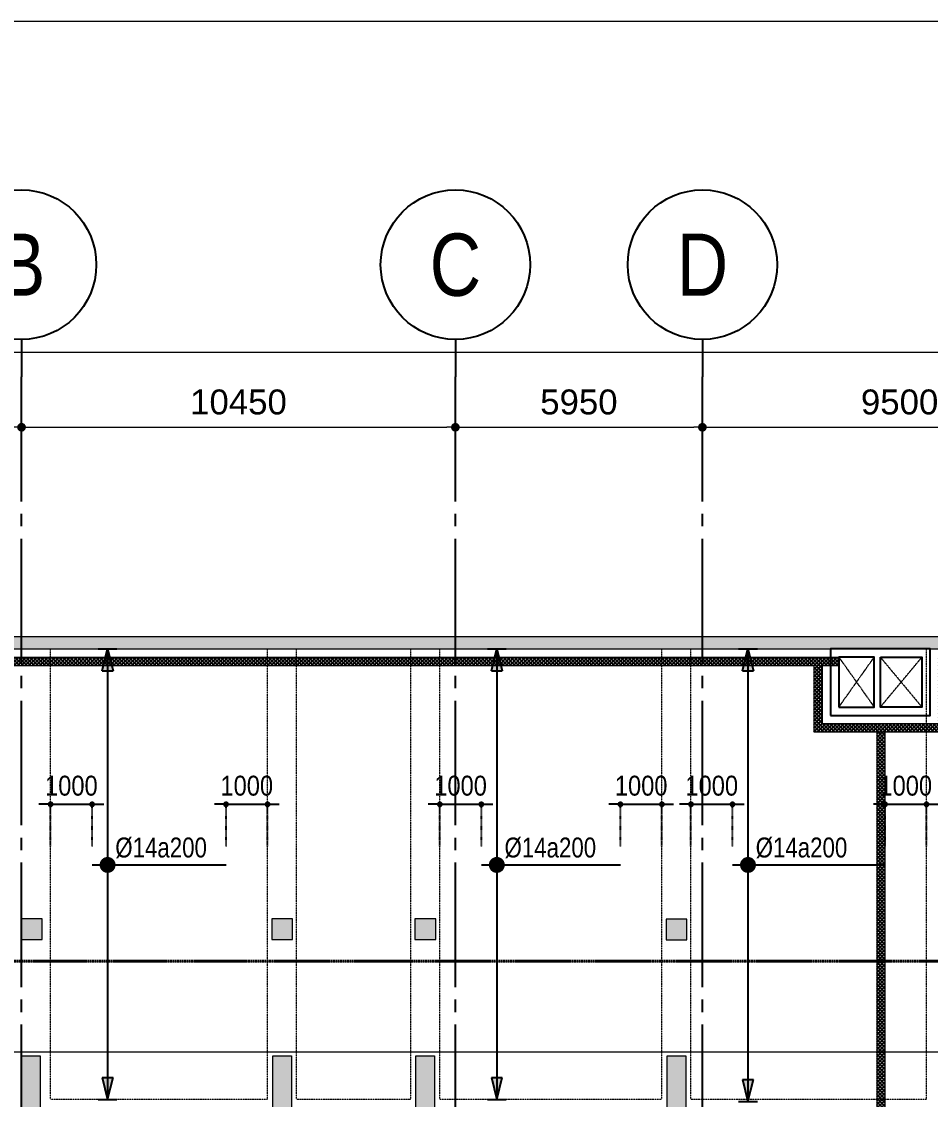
# Model space of a CAD drawing. Header units: millimetres. Extents: x -3819597 to -2591384, y 582389 to 820195.
# Drawn here: x -3077006 to -3055113, y 762231 to 788189 of the extents above; entities that cross this region are included whole.
import ezdxf
from ezdxf.enums import TextEntityAlignment as Align

# ---------------------------------------------------------------- set-up
doc = ezdxf.new("R2010")
doc.units = ezdxf.units.MM
doc.header["$MEASUREMENT"] = 0
for name, pattern in [('CENTER', [2, 1.25, -0.25, 0.25, -0.25]), ('CHG_XX_Cot_Ham 2$0$MB_Luoi truc$0$HTT Hidden 21', [3, 2, -1]), ('CHG_XX_Damsan_Ham 2$0$CHG_XX_Damsan_Ham 2$0$HIDDEN', [0.375, 0.25, -0.125]), ('CHG_XX_Luoi truc$0$MB_Luoi truc$0$Center101', [13, 10, -1, 1, -1]), ('DOT2', [0.125, 0, -0.125]), ('HIDDEN', [0.375, 0.25, -0.125])]:
    doc.linetypes.add(name, pattern=pattern)
doc.layers.get('0').update_dxf_attribs({"lineweight": 9})
doc.layers.get('Defpoints').update_dxf_attribs({"color": 10, "lineweight": 0})
for name, color, linetype in [('02HN. TEXT B', 1, 'Continuous'), ('08HN. SSS X', 6, 'Continuous'), ('12HN. GRID', 1, 'CENTER'), ('CHG_XX_Damsan_Ham 2$0$CHG_XX_Damsan_Ham 2$0$MEP-00-GENERAL-35', 2, 'Continuous'), ('CHG_XX_Luoi truc$0$Grid', 34, 'Continuous'), ('CHG_XX_Luoi truc$0$Grid Line', 8, 'CHG_XX_Luoi truc$0$MB_Luoi truc$0$Center101'), ('dim', 51, 'Continuous')]:
    doc.layers.add(name, color=color, linetype=linetype)
for name, color, linetype, lineweight in [('CHG_XX_Cot_Ham 2$0$MB_Luoi truc$0$Dim 300', 1, 'Continuous', 5), ('CHG_XX_Cot_Ham 2$0$NS-Pier-H2', 150, 'Continuous', 13), ('CHG_XX_Cot_Ham 2$0$NS-Pier-H2 @ 1', 150, 'Continuous', 13), ('CHG_XX_Cot_Ham 2$0$NS-Pier-H2 @ 150', 150, 'Continuous', 13), ("CHG_XX_Damsan_Ham 2$0$CHG_XX_Damsan_Ham 2$0$'S_General_Hidden_1 Thin", 1, 'CHG_XX_Damsan_Ham 2$0$CHG_XX_Damsan_Ham 2$0$HIDDEN', 18), ('CHG_XX_Damsan_Ham 2$0$CHG_XX_Damsan_Ham 2$0$CHG_XX_Damsan_Ham 2$0$Start net bao', 3, 'Continuous', 18), ('CHG_XX_Damsan_Ham 2$0$CHG_XX_Damsan_Ham 2$0$DBAO', 3, 'Continuous', 13), ('CHG_XX_Damsan_Ham 2$0$CHG_XX_Damsan_Ham 2$0$DMo', 9, 'CHG_XX_Damsan_Ham 2$0$CHG_XX_Damsan_Ham 2$0$HIDDEN', 9), ('CHG_XX_Damsan_Ham 2$0$CHG_XX_Damsan_Ham 2$0$DTE-MEP-H-SLAB TEXT', 3, 'Continuous', 0), ('CHG_XX_Damsan_Ham 2$0$CHG_XX_Damsan_Ham 2$0$mach ngung thi cong', 6, 'Continuous', 13), ('CHG_XX_Damsan_Ham 2$0$CHG_XX_Damsan_Ham 2$0$Start hatch', 8, 'Continuous', 25), ('CHG_XX_Damsan_Ham 2$0$CHG_XX_Damsan_Ham 2$0$Start net bao', 3, 'Continuous', 18), ('CHG_XX_Damsan_Ham 2$0$HATCH', 57, 'Continuous', 9), ('CHG_XX_Damsan_Ham 2$0$mach ngung thi cong', 6, 'Continuous', 13), ('thep chay suot', 5, 'HIDDEN', 40)]:
    doc.layers.add(name, color=color, linetype=linetype, lineweight=lineweight)
for name, color, linetype, lineweight, plot in [('CHG_XX_Cot_Ham 2$0$NS-Column-H2', 90, 'Continuous', 13, False), ('CHG_XX_Cot_Ham 2$0$NS-Column-H2 @ 1', 90, 'Continuous', 13, False), ('CHG_XX_Cot_Ham 2$0$NS-Column-H2 @ 150', 90, 'Continuous', 13, False)]:
    doc.layers.add(name, color=color, linetype=linetype, lineweight=lineweight, plot=plot)
doc.styles.add('[HN042014]STYLE', font='arial.ttf', dxfattribs={"width": 0.8})
doc.styles.add('CHG_XX_Cot_Ham 2$0$MB_Luoi truc$0$Arial_C', font='arial.ttf')
doc.styles.add('CHG_XX_Luoi truc$0$MB_Luoi truc$0$Grid A-F$0$VNI-HelveCB', font='VHELVCB_0.TTF')
doc.styles.add('MB_Luoi truc$0$Arial_C', font='arial.ttf', dxfattribs={"width": 0.85})
doc.dimstyles.new('200', dxfattribs={"dimscale": 200, "dimtxt": 2.4, "dimasz": 0.7, "dimexe": 0.0003, "dimexo": 0, "dimgap": 1, "dimtad": 1, "dimdec": 0, "dimzin": 12, "dimdsep": 46, "dimtxsty": 'MB_Luoi truc$0$Arial_C', "dimblk": 'MB_Luoi truc$0$_Dot', "dimcen": 0.5, "dimclrd": 256, "dimclre": 8, "dimclrt": 1, "dimadec": 0, "dimazin": 0, "dimtfac": 1, "dimtdec": 0, "dimtix": 1, "dimtmove": 2, "dimatfit": 3, "dimldrblk": 'MB_Luoi truc$0$HTT Arrow 30', "dimfxl": 1, "dimtolj": 1, "dimtzin": 0, "dimlwe": -1, "dimarcsym": 0})
doc.dimstyles.new('CHG_XX_Cot_Ham 2$0$MB_Luoi truc$0$Dim 300 (A1-A2)', dxfattribs={"dimscale": 300, "dimtxt": 2, "dimasz": 0.7, "dimexe": 0, "dimexo": 1, "dimgap": 1, "dimtad": 1, "dimdec": 0, "dimzin": 12, "dimdsep": 46, "dimtxsty": 'CHG_XX_Cot_Ham 2$0$MB_Luoi truc$0$Arial_C', "dimblk": 'CHG_XX_Cot_Ham 2$0$MB_Luoi truc$0$_Dot', "dimcen": 1, "dimclrd": 256, "dimclre": 256, "dimclrt": 3, "dimadec": 0, "dimazin": 0, "dimtfac": 1, "dimtdec": 0, "dimtix": 1, "dimtmove": 2, "dimatfit": 3, "dimldrblk": 'CHG_XX_Cot_Ham 2$0$MB_Luoi truc$0$HTT Arrow 30', "dimfxl": 1, "dimtolj": 1, "dimtzin": 0, "dimarcsym": 0})
pattern_1 = [(45, (273994.73, -7150), (-44.194174, 44.194174), []), (135, (273994.73, -7150), (-44.194174, -44.194174), [])]

# ---------------------------------------------------------------- blocks, each defined once
blk = doc.blocks.new('*U24')
at = {"layer": '12HN. GRID', "linetype": 'Continuous'}
h = blk.add_hatch(color=256, dxfattribs=at)
h.dxf.hatch_style = 1
h.paths.add_polyline_path([(-44, 1558.3), (44, 1558.3), (0, 1734.3)])
h = blk.add_hatch(color=256, dxfattribs=at)
h.dxf.hatch_style = 1
h.paths.add_polyline_path([(0, -1882.4), (44, -1706.4), (-44, -1706.4)])
at = {"layer": '08HN. SSS X', "linetype": 'ByBlock', "ltscale": 10}
for p, q in [((-124.3, 0), (950.8, 0)), ((-124.3, 0), (-124.3, 0)), ((950.8, 0), (950.8, 0))]:
    blk.add_line(p, q, dxfattribs=at)
at = {"layer": '12HN. GRID', "linetype": 'Continuous'}
for p, q in [((-75, 1734.3), (75, 1734.3)), ((-44, 1558.3), (0, 1734.3)), ((0, 1734.3), (0, -1882.4)), ((0, 1734.3), (44, 1558.3)), ((-44, 1558.3), (44, 1558.3)), ((-44, -1706.4), (44, -1706.4)), ((-44, -1706.4), (0, -1882.4)), ((0, -1882.4), (44, -1706.4)), ((-75, -1882.4), (75, -1882.4))]:
    blk.add_line(p, q, dxfattribs=at)
at = {"layer": '12HN. GRID', "linetype": 'Continuous', "const_width": 64, "flags": 128}
blk.add_lwpolyline([(-32, 0, 1), (32, 0, 1)], format="xyb", close=True, dxfattribs=at)
at = {"layer": '02HN. TEXT B', "linetype": 'ByBlock', "style": '[HN042014]STYLE', "width": 0.8, "flags": 8}
blk.add_attdef('1', text='', height=160, dxfattribs=at).set_placement((61.7, 140), align=Align.MIDDLE_LEFT)
blk.add_attdef('0', text='', height=160, dxfattribs=at).set_placement((1102.5, 160), align=Align.MIDDLE_CENTER)
at = {"layer": 'Defpoints', "color": 9, "linetype": 'ByBlock', "style": '[HN042014]STYLE', "width": 0.8, "flags": 9}
for tag, p in [('2', (1608.1, 1039.5)), ('3', (1608.1, 634.7)), ('4', (1608.1, 229.9)), ('5', (1608.1, -160.5))]:
    blk.add_attdef(tag, text='', height=250, dxfattribs=at).set_placement(p, align=Align.MIDDLE_CENTER)
blk = doc.blocks.new('*U25')
at = {"layer": '12HN. GRID', "linetype": 'Continuous'}
h = blk.add_hatch(color=256, dxfattribs=at)
h.dxf.hatch_style = 1
h.paths.add_polyline_path([(-44, 1558.3), (44, 1558.3), (0, 1734.3)])
h = blk.add_hatch(color=256, dxfattribs=at)
h.dxf.hatch_style = 1
h.paths.add_polyline_path([(0, -1882.4), (44, -1706.4), (-44, -1706.4)])
at = {"layer": '08HN. SSS X', "linetype": 'ByBlock', "ltscale": 10}
for p, q in [((-124.3, 0), (992.5, 0)), ((-124.3, 0), (-124.3, 0)), ((992.5, 0), (992.5, 0))]:
    blk.add_line(p, q, dxfattribs=at)
at = {"layer": '12HN. GRID', "linetype": 'Continuous'}
for p, q in [((-75, 1734.3), (75, 1734.3)), ((-44, 1558.3), (0, 1734.3)), ((0, 1734.3), (0, -1882.4)), ((0, 1734.3), (44, 1558.3)), ((-44, 1558.3), (44, 1558.3)), ((-44, -1706.4), (44, -1706.4)), ((-44, -1706.4), (0, -1882.4)), ((0, -1882.4), (44, -1706.4)), ((-75, -1882.4), (75, -1882.4))]:
    blk.add_line(p, q, dxfattribs=at)
at = {"layer": '12HN. GRID', "linetype": 'Continuous', "const_width": 64, "flags": 128}
blk.add_lwpolyline([(-32, 0, 1), (32, 0, 1)], format="xyb", close=True, dxfattribs=at)
at = {"layer": '02HN. TEXT B', "linetype": 'ByBlock', "style": '[HN042014]STYLE', "width": 0.8, "flags": 8}
blk.add_attdef('1', text='', height=160, dxfattribs=at).set_placement((61.7, 140), align=Align.MIDDLE_LEFT)
blk.add_attdef('0', text='', height=160, dxfattribs=at).set_placement((1102.5, 160), align=Align.MIDDLE_CENTER)
at = {"layer": 'Defpoints', "color": 9, "linetype": 'ByBlock', "style": '[HN042014]STYLE', "width": 0.8, "flags": 9}
for tag, p in [('2', (1608.1, 1039.5)), ('3', (1608.1, 634.7)), ('4', (1608.1, 229.9)), ('5', (1608.1, -160.5))]:
    blk.add_attdef(tag, text='', height=250, dxfattribs=at).set_placement(p, align=Align.MIDDLE_CENTER)
blk = doc.blocks.new('*U26')
at = {"layer": '12HN. GRID', "linetype": 'Continuous'}
h = blk.add_hatch(color=256, dxfattribs=at)
h.dxf.hatch_style = 1
h.paths.add_polyline_path([(-44, 1558.3), (44, 1558.3), (0, 1734.3)])
h = blk.add_hatch(color=256, dxfattribs=at)
h.dxf.hatch_style = 1
h.paths.add_polyline_path([(0, -1899.1), (44, -1723.1), (-44, -1723.1)])
at = {"layer": '08HN. SSS X', "linetype": 'ByBlock', "ltscale": 10}
for p, q in [((-124.3, 0), (1100.2, 0)), ((-124.3, 0), (-124.3, 0)), ((1100.2, 0), (1100.2, 0))]:
    blk.add_line(p, q, dxfattribs=at)
at = {"layer": '12HN. GRID', "linetype": 'Continuous'}
for p, q in [((-75, 1734.3), (75, 1734.3)), ((-44, 1558.3), (0, 1734.3)), ((0, 1734.3), (0, -1899.1)), ((0, 1734.3), (44, 1558.3)), ((-44, 1558.3), (44, 1558.3)), ((-44, -1723.1), (44, -1723.1)), ((-44, -1723.1), (0, -1899.1)), ((0, -1899.1), (44, -1723.1)), ((-75, -1899.1), (75, -1899.1))]:
    blk.add_line(p, q, dxfattribs=at)
at = {"layer": '12HN. GRID', "linetype": 'Continuous', "const_width": 64, "flags": 128}
blk.add_lwpolyline([(-32, 0, 1), (32, 0, 1)], format="xyb", close=True, dxfattribs=at)
at = {"layer": '02HN. TEXT B', "linetype": 'ByBlock', "style": '[HN042014]STYLE', "width": 0.8, "flags": 8}
blk.add_attdef('1', text='', height=160, dxfattribs=at).set_placement((61.7, 140), align=Align.MIDDLE_LEFT)
blk.add_attdef('0', text='', height=160, dxfattribs=at).set_placement((1102.5, 160), align=Align.MIDDLE_CENTER)
at = {"layer": 'Defpoints', "color": 9, "linetype": 'ByBlock', "style": '[HN042014]STYLE', "width": 0.8, "flags": 9}
for tag, p in [('2', (1608.1, 1039.5)), ('3', (1608.1, 634.7)), ('4', (1608.1, 229.9)), ('5', (1608.1, -160.5))]:
    blk.add_attdef(tag, text='', height=250, dxfattribs=at).set_placement(p, align=Align.MIDDLE_CENTER)
blk = doc.blocks.new('MB_Luoi truc$0$_Dot')
at = {"color": 0, "linetype": 'ByBlock', "lineweight": -2}
blk.add_line((-0.5, 0), (-1, 0), dxfattribs=at)
at = {"color": 0, "linetype": 'ByBlock', "const_width": 0.5}
blk.add_lwpolyline([(-0.25, 0, 1), (0.25, 0, 1)], format="xyb", close=True, dxfattribs=at)
blk = doc.blocks.new('*D31')
at = {"layer": 'Defpoints', "color": 0, "transparency": 16777216}
for p in [(-3075306, 769339), (-3076306, 768311), (-3075306, 768311)]:
    blk.add_point(p, dxfattribs=at)
at = {"layer": 'dim', "lineweight": -2, "transparency": 16777216}
for p, q in [((-3076446, 769339), (-3076586, 769339)), ((-3076306, 769339), (-3075306, 769339)), ((-3075166, 769339), (-3075026, 769339))]:
    blk.add_line(p, q, dxfattribs=at)
at = {"layer": 'dim', "color": 8, "linetype": 'DOT2', "transparency": 16777216}
for p, q in [((-3076306, 768311), (-3076306, 769339)), ((-3075306, 768311), (-3075306, 769339))]:
    blk.add_line(p, q, dxfattribs=at)
at = {"layer": 'dim', "lineweight": -2, "transparency": 16777216, "xscale": 140, "yscale": 140, "zscale": 140}
blk.add_blockref('MB_Luoi truc$0$_Dot', (-3076306, 769339), dxfattribs=at)
at = {"layer": 'dim', "lineweight": -2, "transparency": 16777216, "xscale": 140, "yscale": 140, "zscale": 140, "rotation": 180}
blk.add_blockref('MB_Luoi truc$0$_Dot', (-3075306, 769339), dxfattribs=at)
at = {"layer": 'dim', "color": 1, "transparency": 16777216, "insert": (-3075806, 769784), "char_height": 480, "attachment_point": 5, "style": 'MB_Luoi truc$0$Arial_C'}
blk.add_mtext('\\A1;1000', dxfattribs=at)
blk = doc.blocks.new('MB_Luoi truc$0$HTT Arrow 30')
blk.add_hatch(color=256).paths.add_polyline_path([(-2.5, 0.375), (-2.5, -0.375), (0, 0)])
at = {"color": 0, "linetype": 'ByBlock', "lineweight": -2}
for p, q in [((0, 0), (-2.5, 0.375)), ((-2.5, -0.375), (-2.5, 0.375)), ((0, 0), (-2.5, -0.375))]:
    blk.add_line(p, q, dxfattribs=at)
blk = doc.blocks.new('*D32')
at = {"layer": 'Defpoints', "color": 0, "transparency": 16777216}
for p in [(-3071081, 769339), (-3072081, 768311), (-3071081, 768311)]:
    blk.add_point(p, dxfattribs=at)
at = {"layer": 'dim', "lineweight": -2, "transparency": 16777216}
for p, q in [((-3072221, 769339), (-3072361, 769339)), ((-3072081, 769339), (-3071081, 769339)), ((-3070941, 769339), (-3070801, 769339))]:
    blk.add_line(p, q, dxfattribs=at)
at = {"layer": 'dim', "color": 8, "linetype": 'DOT2', "transparency": 16777216}
for p, q in [((-3072081, 768311), (-3072081, 769339)), ((-3071081, 768311), (-3071081, 769339))]:
    blk.add_line(p, q, dxfattribs=at)
at = {"layer": 'dim', "lineweight": -2, "transparency": 16777216, "xscale": 140, "yscale": 140, "zscale": 140}
blk.add_blockref('MB_Luoi truc$0$_Dot', (-3072081, 769339), dxfattribs=at)
at = {"layer": 'dim', "lineweight": -2, "transparency": 16777216, "xscale": 140, "yscale": 140, "zscale": 140, "rotation": 180}
blk.add_blockref('MB_Luoi truc$0$_Dot', (-3071081, 769339), dxfattribs=at)
at = {"layer": 'dim', "color": 1, "transparency": 16777216, "insert": (-3071581, 769784), "char_height": 480, "attachment_point": 5, "style": 'MB_Luoi truc$0$Arial_C'}
blk.add_mtext('\\A1;1000', dxfattribs=at)
blk = doc.blocks.new('*D33')
at = {"layer": 'Defpoints', "color": 0, "transparency": 16777216}
for p in [(-3065931, 769339), (-3066931, 768311), (-3065931, 768311)]:
    blk.add_point(p, dxfattribs=at)
at = {"layer": 'dim', "lineweight": -2, "transparency": 16777216}
for p, q in [((-3067071, 769339), (-3067211, 769339)), ((-3066931, 769339), (-3065931, 769339)), ((-3065791, 769339), (-3065651, 769339))]:
    blk.add_line(p, q, dxfattribs=at)
at = {"layer": 'dim', "color": 8, "linetype": 'DOT2', "transparency": 16777216}
for p, q in [((-3066931, 768311), (-3066931, 769339)), ((-3065931, 768311), (-3065931, 769339))]:
    blk.add_line(p, q, dxfattribs=at)
at = {"layer": 'dim', "lineweight": -2, "transparency": 16777216, "xscale": 140, "yscale": 140, "zscale": 140}
blk.add_blockref('MB_Luoi truc$0$_Dot', (-3066931, 769339), dxfattribs=at)
at = {"layer": 'dim', "lineweight": -2, "transparency": 16777216, "xscale": 140, "yscale": 140, "zscale": 140, "rotation": 180}
blk.add_blockref('MB_Luoi truc$0$_Dot', (-3065931, 769339), dxfattribs=at)
at = {"layer": 'dim', "color": 1, "transparency": 16777216, "insert": (-3066431, 769784), "char_height": 480, "attachment_point": 5, "style": 'MB_Luoi truc$0$Arial_C'}
blk.add_mtext('\\A1;1000', dxfattribs=at)
blk = doc.blocks.new('*D34')
at = {"layer": 'Defpoints', "color": 0, "transparency": 16777216}
for p in [(-3061581, 769339), (-3062581, 768311), (-3061581, 768311)]:
    blk.add_point(p, dxfattribs=at)
at = {"layer": 'dim', "lineweight": -2, "transparency": 16777216}
for p, q in [((-3062721, 769339), (-3062861, 769339)), ((-3062581, 769339), (-3061581, 769339)), ((-3061441, 769339), (-3061301, 769339))]:
    blk.add_line(p, q, dxfattribs=at)
at = {"layer": 'dim', "color": 8, "linetype": 'DOT2', "transparency": 16777216}
for p, q in [((-3062581, 768311), (-3062581, 769339)), ((-3061581, 768311), (-3061581, 769339))]:
    blk.add_line(p, q, dxfattribs=at)
at = {"layer": 'dim', "lineweight": -2, "transparency": 16777216, "xscale": 140, "yscale": 140, "zscale": 140}
blk.add_blockref('MB_Luoi truc$0$_Dot', (-3062581, 769339), dxfattribs=at)
at = {"layer": 'dim', "lineweight": -2, "transparency": 16777216, "xscale": 140, "yscale": 140, "zscale": 140, "rotation": 180}
blk.add_blockref('MB_Luoi truc$0$_Dot', (-3061581, 769339), dxfattribs=at)
at = {"layer": 'dim', "color": 1, "transparency": 16777216, "insert": (-3062081, 769784), "char_height": 480, "attachment_point": 5, "style": 'MB_Luoi truc$0$Arial_C'}
blk.add_mtext('\\A1;1000', dxfattribs=at)
blk = doc.blocks.new('*D35')
at = {"layer": 'Defpoints', "color": 0, "transparency": 16777216}
for p in [(-3059881, 769339), (-3060881, 768311), (-3059881, 768311)]:
    blk.add_point(p, dxfattribs=at)
at = {"layer": 'dim', "lineweight": -2, "transparency": 16777216}
for p, q in [((-3061021, 769339), (-3061161, 769339)), ((-3060881, 769339), (-3059881, 769339)), ((-3059741, 769339), (-3059601, 769339))]:
    blk.add_line(p, q, dxfattribs=at)
at = {"layer": 'dim', "color": 8, "linetype": 'DOT2', "transparency": 16777216}
for p, q in [((-3060881, 768311), (-3060881, 769339)), ((-3059881, 768311), (-3059881, 769339))]:
    blk.add_line(p, q, dxfattribs=at)
at = {"layer": 'dim', "lineweight": -2, "transparency": 16777216, "xscale": 140, "yscale": 140, "zscale": 140}
blk.add_blockref('MB_Luoi truc$0$_Dot', (-3060881, 769339), dxfattribs=at)
at = {"layer": 'dim', "lineweight": -2, "transparency": 16777216, "xscale": 140, "yscale": 140, "zscale": 140, "rotation": 180}
blk.add_blockref('MB_Luoi truc$0$_Dot', (-3059881, 769339), dxfattribs=at)
at = {"layer": 'dim', "color": 1, "transparency": 16777216, "insert": (-3060381, 769784), "char_height": 480, "attachment_point": 5, "style": 'MB_Luoi truc$0$Arial_C'}
blk.add_mtext('\\A1;1000', dxfattribs=at)
blk = doc.blocks.new('*D36')
at = {"layer": 'Defpoints', "color": 0, "transparency": 16777216}
for p in [(-3055208, 769339), (-3056207, 768311), (-3055208, 768311)]:
    blk.add_point(p, dxfattribs=at)
at = {"layer": 'dim', "lineweight": -2, "transparency": 16777216}
for p, q in [((-3056347, 769339), (-3056487, 769339)), ((-3056207, 769339), (-3055208, 769339)), ((-3055068, 769339), (-3054928, 769339))]:
    blk.add_line(p, q, dxfattribs=at)
at = {"layer": 'dim', "color": 8, "linetype": 'DOT2', "transparency": 16777216}
for p, q in [((-3056207, 768311), (-3056207, 769339)), ((-3055208, 768311), (-3055208, 769339))]:
    blk.add_line(p, q, dxfattribs=at)
at = {"layer": 'dim', "lineweight": -2, "transparency": 16777216, "xscale": 140, "yscale": 140, "zscale": 140}
blk.add_blockref('MB_Luoi truc$0$_Dot', (-3056207, 769339), dxfattribs=at)
at = {"layer": 'dim', "lineweight": -2, "transparency": 16777216, "xscale": 140, "yscale": 140, "zscale": 140, "rotation": 180}
blk.add_blockref('MB_Luoi truc$0$_Dot', (-3055208, 769339), dxfattribs=at)
at = {"layer": 'dim', "color": 1, "transparency": 16777216, "insert": (-3055708, 769784), "char_height": 480, "attachment_point": 5, "style": 'MB_Luoi truc$0$Arial_C'}
blk.add_mtext('\\A1;1000', dxfattribs=at)
blk = doc.blocks.new('CHG_XX_Cot_Ham 2$0$MB_Luoi truc$0$_Dot')
at = {"color": 0, "linetype": 'ByBlock', "lineweight": -2}
blk.add_line((-0.5, 0), (-1, 0), dxfattribs=at)
at = {"color": 0, "linetype": 'ByBlock', "const_width": 0.5}
blk.add_lwpolyline([(-0.25, 0, 1), (0.25, 0, 1)], format="xyb", close=True, dxfattribs=at)
blk = doc.blocks.new('*D986')
at = {"layer": 'CHG_XX_Cot_Ham 2$0$MB_Luoi truc$0$Dim 300', "lineweight": -2, "transparency": 16777216}
for p, q in [((0, 166908), (0, 168437)), ((210, 168437), (12040, 168437)), ((12250, 166908), (12250, 168437))]:
    blk.add_line(p, q, dxfattribs=at)
at = {"layer": 'Defpoints', "color": 0, "transparency": 16777216}
for p in [(12250, 168437), (0, 166608), (12250, 166608)]:
    blk.add_point(p, dxfattribs=at)
at = {"layer": 'CHG_XX_Cot_Ham 2$0$MB_Luoi truc$0$Dim 300', "lineweight": -2, "transparency": 16777216, "xscale": 210, "yscale": 210, "zscale": 210, "rotation": 180}
blk.add_blockref('CHG_XX_Cot_Ham 2$0$MB_Luoi truc$0$_Dot', (0, 168437), dxfattribs=at)
at = {"layer": 'CHG_XX_Cot_Ham 2$0$MB_Luoi truc$0$Dim 300', "lineweight": -2, "transparency": 16777216, "xscale": 210, "yscale": 210, "zscale": 210}
blk.add_blockref('CHG_XX_Cot_Ham 2$0$MB_Luoi truc$0$_Dot', (12250, 168437), dxfattribs=at)
at = {"layer": 'CHG_XX_Cot_Ham 2$0$MB_Luoi truc$0$Dim 300', "color": 3, "transparency": 16777216, "insert": (6125, 169043), "char_height": 600, "attachment_point": 5, "style": 'CHG_XX_Cot_Ham 2$0$MB_Luoi truc$0$Arial_C'}
blk.add_mtext('\\A1;12250', dxfattribs=at)
blk = doc.blocks.new('CHG_XX_Cot_Ham 2$0$MB_Luoi truc$0$HTT Arrow 30')
blk.add_hatch(color=256).paths.add_polyline_path([(-2.5, 0.375), (-2.5, -0.375), (0, 0)])
at = {"color": 0, "linetype": 'ByBlock', "lineweight": -2}
for p, q in [((0, 0), (-2.5, 0.375)), ((-2.5, -0.375), (-2.5, 0.375)), ((0, 0), (-2.5, -0.375))]:
    blk.add_line(p, q, dxfattribs=at)
blk = doc.blocks.new('*D987')
at = {"layer": 'CHG_XX_Cot_Ham 2$0$MB_Luoi truc$0$Dim 300', "lineweight": -2, "transparency": 16777216}
for p, q in [((12250, 166908), (12250, 168437)), ((12460, 168437), (22490, 168437)), ((22700, 166908), (22700, 168437))]:
    blk.add_line(p, q, dxfattribs=at)
at = {"layer": 'Defpoints', "color": 0, "transparency": 16777216}
for p in [(22700, 168437), (12250, 166608), (22700, 166608)]:
    blk.add_point(p, dxfattribs=at)
at = {"layer": 'CHG_XX_Cot_Ham 2$0$MB_Luoi truc$0$Dim 300', "lineweight": -2, "transparency": 16777216, "xscale": 210, "yscale": 210, "zscale": 210, "rotation": 180}
blk.add_blockref('CHG_XX_Cot_Ham 2$0$MB_Luoi truc$0$_Dot', (12250, 168437), dxfattribs=at)
at = {"layer": 'CHG_XX_Cot_Ham 2$0$MB_Luoi truc$0$Dim 300', "lineweight": -2, "transparency": 16777216, "xscale": 210, "yscale": 210, "zscale": 210}
blk.add_blockref('CHG_XX_Cot_Ham 2$0$MB_Luoi truc$0$_Dot', (22700, 168437), dxfattribs=at)
at = {"layer": 'CHG_XX_Cot_Ham 2$0$MB_Luoi truc$0$Dim 300', "color": 3, "transparency": 16777216, "insert": (17475, 169043), "char_height": 600, "attachment_point": 5, "style": 'CHG_XX_Cot_Ham 2$0$MB_Luoi truc$0$Arial_C'}
blk.add_mtext('\\A1;10450', dxfattribs=at)
blk = doc.blocks.new('*D988')
at = {"layer": 'CHG_XX_Cot_Ham 2$0$MB_Luoi truc$0$Dim 300', "lineweight": -2, "transparency": 16777216}
for p, q in [((22700, 166908), (22700, 168437)), ((22910, 168437), (28440, 168437)), ((28650, 166908), (28650, 168437))]:
    blk.add_line(p, q, dxfattribs=at)
at = {"layer": 'Defpoints', "color": 0, "transparency": 16777216}
for p in [(28650, 168437), (22700, 166608), (28650, 166608)]:
    blk.add_point(p, dxfattribs=at)
at = {"layer": 'CHG_XX_Cot_Ham 2$0$MB_Luoi truc$0$Dim 300', "lineweight": -2, "transparency": 16777216, "xscale": 210, "yscale": 210, "zscale": 210, "rotation": 180}
blk.add_blockref('CHG_XX_Cot_Ham 2$0$MB_Luoi truc$0$_Dot', (22700, 168437), dxfattribs=at)
at = {"layer": 'CHG_XX_Cot_Ham 2$0$MB_Luoi truc$0$Dim 300', "lineweight": -2, "transparency": 16777216, "xscale": 210, "yscale": 210, "zscale": 210}
blk.add_blockref('CHG_XX_Cot_Ham 2$0$MB_Luoi truc$0$_Dot', (28650, 168437), dxfattribs=at)
at = {"layer": 'CHG_XX_Cot_Ham 2$0$MB_Luoi truc$0$Dim 300', "color": 3, "transparency": 16777216, "insert": (25675, 169043), "char_height": 600, "attachment_point": 5, "style": 'CHG_XX_Cot_Ham 2$0$MB_Luoi truc$0$Arial_C'}
blk.add_mtext('\\A1;5950', dxfattribs=at)
blk = doc.blocks.new('*D989')
at = {"layer": 'CHG_XX_Cot_Ham 2$0$MB_Luoi truc$0$Dim 300', "lineweight": -2, "transparency": 16777216}
for p, q in [((28650, 166908), (28650, 168437)), ((28860, 168437), (37940, 168437)), ((38150, 166908), (38150, 168437))]:
    blk.add_line(p, q, dxfattribs=at)
at = {"layer": 'Defpoints', "color": 0, "transparency": 16777216}
for p in [(38150, 168437), (28650, 166608), (38150, 166608)]:
    blk.add_point(p, dxfattribs=at)
at = {"layer": 'CHG_XX_Cot_Ham 2$0$MB_Luoi truc$0$Dim 300', "lineweight": -2, "transparency": 16777216, "xscale": 210, "yscale": 210, "zscale": 210, "rotation": 180}
blk.add_blockref('CHG_XX_Cot_Ham 2$0$MB_Luoi truc$0$_Dot', (28650, 168437), dxfattribs=at)
at = {"layer": 'CHG_XX_Cot_Ham 2$0$MB_Luoi truc$0$Dim 300', "lineweight": -2, "transparency": 16777216, "xscale": 210, "yscale": 210, "zscale": 210}
blk.add_blockref('CHG_XX_Cot_Ham 2$0$MB_Luoi truc$0$_Dot', (38150, 168437), dxfattribs=at)
at = {"layer": 'CHG_XX_Cot_Ham 2$0$MB_Luoi truc$0$Dim 300', "color": 3, "transparency": 16777216, "insert": (33400, 169043), "char_height": 600, "attachment_point": 5, "style": 'CHG_XX_Cot_Ham 2$0$MB_Luoi truc$0$Arial_C'}
blk.add_mtext('\\A1;9500', dxfattribs=at)
blk = doc.blocks.new('*D998')
at = {"layer": 'CHG_XX_Cot_Ham 2$0$MB_Luoi truc$0$Dim 300', "lineweight": -2, "transparency": 16777216}
for p, q in [((-10900, 166908), (-10900, 170237)), ((105840, 170237), (-10690, 170237)), ((106050, 166908), (106050, 170237))]:
    blk.add_line(p, q, dxfattribs=at)
at = {"layer": 'Defpoints', "color": 0, "transparency": 16777216}
for p in [(-10900, 170237), (-10900, 166608), (106050, 166608)]:
    blk.add_point(p, dxfattribs=at)
at = {"layer": 'CHG_XX_Cot_Ham 2$0$MB_Luoi truc$0$Dim 300', "lineweight": -2, "transparency": 16777216, "xscale": 210, "yscale": 210, "zscale": 210, "rotation": 180}
blk.add_blockref('CHG_XX_Cot_Ham 2$0$MB_Luoi truc$0$_Dot', (-10900, 170237), dxfattribs=at)
at = {"layer": 'CHG_XX_Cot_Ham 2$0$MB_Luoi truc$0$Dim 300', "lineweight": -2, "transparency": 16777216, "xscale": 210, "yscale": 210, "zscale": 210}
blk.add_blockref('CHG_XX_Cot_Ham 2$0$MB_Luoi truc$0$_Dot', (106050, 170237), dxfattribs=at)
at = {"layer": 'CHG_XX_Cot_Ham 2$0$MB_Luoi truc$0$Dim 300', "color": 3, "transparency": 16777216, "insert": (47575, 170843), "char_height": 600, "attachment_point": 5, "style": 'CHG_XX_Cot_Ham 2$0$MB_Luoi truc$0$Arial_C'}
blk.add_mtext('\\A1;116950', dxfattribs=at)
blk = doc.blocks.new('*U1035')
at = {"layer": 'CHG_XX_Cot_Ham 2$0$NS-Pier-H2 @ 1'}
h = blk.add_hatch(color=256, dxfattribs=at)
h.dxf.hatch_style = 1
h.paths.add_polyline_path([(450, 0), (0, 0), (0, -2550), (450, -2550)])
at = {"layer": 'CHG_XX_Cot_Ham 2$0$NS-Pier-H2 @ 150'}
h = blk.add_hatch(color=256, dxfattribs=at)
h.dxf.hatch_style = 1
h.paths.add_polyline_path([(450, 0), (0, 0), (0, -2550), (450, -2550)])
blk = doc.blocks.new('CHG_XX_Cot_Ham 2$0$Block A_C450x2250')
at = {"layer": 'CHG_XX_Cot_Ham 2$0$NS-Pier-H2'}
blk.add_lwpolyline([(450, -2550), (0, -2550), (0, 0), (450, 0)], close=True, dxfattribs=at)
blk.add_blockref('*U1035', (0, 0), dxfattribs=at)
blk = doc.blocks.new('*U1037')
at = {"layer": 'CHG_XX_Cot_Ham 2$0$NS-Column-H2 @ 1'}
h = blk.add_hatch(color=256, dxfattribs=at)
h.dxf.hatch_style = 1
h.paths.add_polyline_path([(-250, -250), (-250, 250), (250, 250), (250, -250)])
at = {"layer": 'CHG_XX_Cot_Ham 2$0$NS-Column-H2 @ 150'}
h = blk.add_hatch(color=256, dxfattribs=at)
h.dxf.hatch_style = 1
h.paths.add_polyline_path([(-250, -250), (-250, 250), (250, 250), (250, -250)])
blk = doc.blocks.new('CHG_XX_Cot_Ham 2$0$500x500')
at = {"layer": 'CHG_XX_Cot_Ham 2$0$NS-Column-H2'}
blk.add_lwpolyline([(250, -250), (250, 250), (-250, 250), (-250, -250)], close=True, dxfattribs=at)
blk.add_blockref('*U1037', (0, 0), dxfattribs=at)
blk = doc.blocks.new('*U1029')
at = {"layer": 'CHG_XX_Luoi truc$0$Grid', "lineweight": -2}
blk.add_line((0, 611), (0, 608), dxfattribs=at)
blk.add_circle((0, 617), 6, dxfattribs=at)
at = {"layer": 'CHG_XX_Luoi truc$0$Grid Line'}
blk.add_line((0, 0), (0, 608), dxfattribs=at)
at = {"layer": 'CHG_XX_Luoi truc$0$Grid', "lineweight": -2, "style": 'CHG_XX_Luoi truc$0$MB_Luoi truc$0$Grid A-F$0$VNI-HelveCB'}
for tag, p in [('GRIDSUB', (0, 617)), ('GRID', (0, -9))]:
    blk.add_attdef(tag, text='', height=5, dxfattribs=at).set_placement(p, align=Align.MIDDLE)
blk = doc.blocks.new('CHG_XX_Luoi truc')
at = {"layer": 'CHG_XX_Luoi truc$0$Grid'}
ref = blk.add_blockref('*U1029', (12250, -12747), dxfattribs=dict(at, xscale=300, yscale=300, zscale=300))
ref.add_attrib('GRIDSUB', 'B', dxfattribs={"lineweight": -2, "height": 1500, "style": 'CHG_XX_Luoi truc$0$MB_Luoi truc$0$Grid A-F$0$VNI-HelveCB'}).set_placement((12250, 172353), align=Align.MIDDLE)
ref = blk.add_blockref('*U1029', (22700, -12747), dxfattribs=dict(at, xscale=300, yscale=300, zscale=300))
ref.add_attrib('GRIDSUB', 'C', dxfattribs={"lineweight": -2, "height": 1500, "style": 'CHG_XX_Luoi truc$0$MB_Luoi truc$0$Grid A-F$0$VNI-HelveCB'}).set_placement((22700, 172353), align=Align.MIDDLE)
ref = blk.add_blockref('*U1029', (28650, -12747), dxfattribs=dict(at, xscale=300, yscale=300, zscale=300))
ref.add_attrib('GRIDSUB', 'D', dxfattribs={"lineweight": -2, "height": 1500, "style": 'CHG_XX_Luoi truc$0$MB_Luoi truc$0$Grid A-F$0$VNI-HelveCB'}).set_placement((28650, 172353), align=Align.MIDDLE)
blk = doc.blocks.new('CHG_XX_Damsan_Ham 2$0$CHG_XX_Damsan_Ham 2$0$sdfsgdh')
at = {"layer": 'CHG_XX_Damsan_Ham 2$0$CHG_XX_Damsan_Ham 2$0$Start hatch', "ltscale": 0.5}
h = blk.add_hatch(dxfattribs=at)
h.set_pattern_fill('ANSI37', color=256, scale=500)
h.set_pattern_definition(pattern_1)
h.paths.add_polyline_path([(42037, 2000), (1900, 2000), (1900, -400), (500, -400), (500, 0), (300, 0), (300, -600), (500, -600), (2100, -600), (2100, 1800), (42037, 1800)])
h = blk.add_hatch(dxfattribs=at)
h.set_pattern_fill('ANSI37', color=256, scale=500)
h.set_pattern_definition(pattern_1)
h.paths.add_polyline_path([(102202, 2000), (75028, 2000), (75028, 400), (72228, 400), (72228, 1800), (72628, 1800), (72628, 2000), (45037, 2000), (45037, 400), (42237, 400), (42237, 1800), (42637, 1800), (42637, 2000), (42037, 2000), (42037, 1800), (42037, 200), (45237, 200), (45237, 1800), (72028, 1800), (72028, 200), (75228, 200), (75228, 1800), (102002, 1800), (102202, 1800)])
h = blk.add_hatch(dxfattribs=at)
h.set_pattern_fill('ANSI37', color=256, scale=500)
h.set_pattern_definition([(45, (170555.19, -8650), (-44.194174, 44.194174), []), (135, (170555.19, -8650), (-44.194174, -44.194174), [])])
h.paths.add_polyline_path([(43750, 200), (43550, 200), (43550, -38999), (43750, -38999)])
at = {"layer": 'CHG_XX_Damsan_Ham 2$0$CHG_XX_Damsan_Ham 2$0$DTE-MEP-H-SLAB TEXT', "color": 2, "ltscale": 0.5}
for p, q in [((1900, 2000), (42637, 2000)), ((42637, 1800), (42637, 2000)), ((2100, 1800), (42037, 1800)), ((42037, 1800), (42037, 200)), ((42237, 1800), (42637, 1800)), ((42237, 1800), (42237, 400)), ((42237, 400), (45037, 400)), ((42037, 200), (45237, 200)), ((43550, 200), (43550, -74750)), ((43750, -74750), (43750, 200))]:
    blk.add_line(p, q, dxfattribs=at)
at = {"layer": 'CHG_XX_Damsan_Ham 2$0$CHG_XX_Damsan_Ham 2$0$MEP-00-GENERAL-35'}
for points in [[(42437, 600), (44837, 600), (44837, 2200), (42437, 2200)], [(42637, 800), (43487, 800), (43487, 2000), (42637, 2000)], [(43637, 2000), (44637, 2000), (44637, 800), (43637, 800)]]:
    blk.add_lwpolyline(points, close=True, dxfattribs=at)
blk = doc.blocks.new('*U829')
at = {"layer": 'thep chay suot', "linetype": 'HIDDEN', "ltscale": 10}
blk.add_line((-27401.3, 0), (11521.4, 0), dxfattribs=at)
at = {"layer": '02HN. TEXT B', "linetype": 'ByBlock', "style": '[HN042014]STYLE', "width": 0.8, "flags": 8}
blk.add_attdef('0', text='', height=160, dxfattribs=at).set_placement((-351.3, 260), align=Align.MIDDLE_CENTER)
blk.add_attdef('1', text='', height=160, dxfattribs=at).set_placement((151.8, 180), align=Align.MIDDLE_LEFT)
at = {"layer": 'Defpoints', "color": 9, "linetype": 'ByBlock', "style": '[HN042014]STYLE', "width": 0.8, "flags": 9}
for tag, p in [('2', (-12025.5, -1275.1)), ('3', (-12025.5, -1679.8)), ('4', (-12025.5, -2084.6)), ('5', (-12025.5, -2475.1))]:
    blk.add_attdef(tag, text='', height=250, dxfattribs=at).set_placement(p, align=Align.MIDDLE_CENTER)
blk = doc.blocks.new('CHG_XX_Cot_Ham 2')
at = {"layer": 'CHG_XX_Cot_Ham 2$0$NS-Pier-H2'}
h = blk.add_hatch(color=256, dxfattribs=at)
h.dxf.hatch_style = 1
h.paths.add_polyline_path([(99639.2, 163400), (-10900, 163400), (-10900, 85450), (-300, 85450), (-300, 84050), (32350, 84050), (32350, -9000), (103575.5, -9000), (106050, -6022), (106050, 158254.3)])
h.paths.add_polyline_path([(99533.7, 163100), (105750, 158110.4), (105750, 90450), (105650, 90450), (105750, 90450), (105750, 13850), (105750, 13722.3), (105750, -5913.6), (103434.7, -8700), (93599.8, -8700), (93299.8, -8700), (32650, -8700), (32650, 84350), (0, 84350), (0, 85750), (-10600, 85750), (-10600, 163100), (93600, 163100)], flags=16)
for p, q in [((-10900, 163400), (99639.2, 163400)), ((-10600, 163100), (99533.7, 163100))]:
    blk.add_line(p, q, dxfattribs=at)
at = {"layer": 'CHG_XX_Cot_Ham 2$0$NS-Pier-H2', "linetype": 'CHG_XX_Cot_Ham 2$0$MB_Luoi truc$0$HTT Hidden 21'}
blk.add_lwpolyline([(99639.2, 163400), (106050, 158254.3), (106050, -6022), (103575.5, -9000), (32350, -9000), (32350, 84050), (-300, 84050), (-300, 85450), (-10900, 85450), (-10900, 163400)], close=True, dxfattribs=at)
at = {"layer": 'CHG_XX_Cot_Ham 2$0$NS-Column-H2'}
for p in [(12500, 156350), (18525, 156350), (21975, 156350), (28025, 156343.1)]:
    blk.add_blockref('CHG_XX_Cot_Ham 2$0$500x500', p, dxfattribs=at)
at = {"layer": 'CHG_XX_Cot_Ham 2$0$NS-Pier-H2'}
for name, p in [('CHG_XX_Luoi truc', (0, 0)), ('CHG_XX_Cot_Ham 2$0$Block A_C450x2250', (12250, 153300)), ('CHG_XX_Cot_Ham 2$0$Block A_C450x2250', (18300, 153300)), ('CHG_XX_Cot_Ham 2$0$Block A_C450x2250', (21750, 153300)), ('CHG_XX_Cot_Ham 2$0$Block A_C450x2250', (27800, 153300))]:
    blk.add_blockref(name, p, dxfattribs=at)
at = {"layer": 'CHG_XX_Cot_Ham 2$0$MB_Luoi truc$0$Dim 300'}
for base, p1, p2, picture, middle in [((-10900, 170237), (106050, 166608.3), (-10900, 166608.3), '*D998', (47575, 170843.4)), ((12250, 168437), (0, 166608.3), (12250, 166608.3), '*D986', (6125, 169043.4)), ((22700, 168437), (12250, 166608.3), (22700, 166608.3), '*D987', (17475, 169043.4)), ((28650, 168437), (22700, 166608.3), (28650, 166608.3), '*D988', (25675, 169043.4)), ((38150, 168437), (28650, 166608.3), (38150, 166608.3), '*D989', (33400, 169043.4))]:
    dim = blk.add_linear_dim(base=base, p1=p1, p2=p2, dimstyle='CHG_XX_Cot_Ham 2$0$MB_Luoi truc$0$Dim 300 (A1-A2)', dxfattribs=at)
    dim.commit()
    dim.dimension.update_dxf_attribs({"geometry": picture, "text_midpoint": middle})
blk = doc.blocks.new('CHG_XX_Damsan_Ham 2', base_point=(3089256, -609981))
at = {"layer": "CHG_XX_Damsan_Ham 2$0$CHG_XX_Damsan_Ham 2$0$'S_General_Hidden_1 Thin", "ltscale": 10}
for p, q in [((12950, 152250), (12950, 163100)), ((18175, 152250), (18175, 163100)), ((18875, 152250), (18875, 163100)), ((21625, 152250), (21625, 163100)), ((22325, 152250), (22325, 163100)), ((27675, 152250), (27675, 163100)), ((28375, 152250), (28375, 163100)), ((34048, 152250), (34048, 163100)), ((18175, 152250), (12950, 152250)), ((18175, 152250), (12950, 152250)), ((21625, 152250), (18875, 152250)), ((21625, 152250), (18875, 152250)), ((27675, 152250), (22325, 152250)), ((27675, 152250), (22325, 152250)), ((34048, 152250), (28375, 152250))]:
    blk.add_line(p, q, dxfattribs=at)
at = {"layer": 'CHG_XX_Damsan_Ham 2$0$CHG_XX_Damsan_Ham 2$0$CHG_XX_Damsan_Ham 2$0$Start net bao'}
for points in [[(-10900, 163400), (99639, 163400), (106050, 158250), (106050, -6022), (103576, -9000), (32350, -9000), (32350, 84050), (-300, 84050)], [(-10600, 85750), (-10600, 163100), (99534, 163100), (105750, 158106), (105750, 128050)]]:
    blk.add_lwpolyline(points, dxfattribs=at)
at = {"layer": 'CHG_XX_Damsan_Ham 2$0$CHG_XX_Damsan_Ham 2$0$DMo'}
for p, q in [((31937, 161700), (32787, 162900)), ((31937, 162900), (32787, 161700)), ((32937, 161700), (33937, 162900)), ((32937, 162900), (33937, 161700))]:
    blk.add_line(p, q, dxfattribs=at)
at = {"layer": 'CHG_XX_Damsan_Ham 2$0$CHG_XX_Damsan_Ham 2$0$mach ngung thi cong'}
blk.add_lwpolyline([(23700, 90148), (-100, 90150), (-100, 153400), (99650, 153400), (99650, 71950), (75851, 71950), (75851, 88800), (75851, 88800), (75851, 129600), (23700, 129600)], close=True, dxfattribs=at)
at = {"layer": 'CHG_XX_Damsan_Ham 2$0$CHG_XX_Damsan_Ham 2$0$Start net bao'}
for points in [[(-10900, 163400), (99639, 163400), (106050, 158250), (106050, -6022), (103576, -9000), (32350, -9000), (32350, 84050), (-300, 84050)], [(-10600, 85750), (-10600, 163100), (99534, 163100), (105750, 158106), (105750, 128050)]]:
    blk.add_lwpolyline(points, dxfattribs=at)
at = {"layer": 'CHG_XX_Damsan_Ham 2$0$mach ngung thi cong'}
blk.add_lwpolyline([(23900, 90148), (-100, 90150), (-100, 153400), (99650, 153400), (99650, 71950), (75549, 71950), (75549, 88800), (75549, 88800), (75549, 129500), (23900, 129500)], close=True, dxfattribs=at)
at = {"layer": 'CHG_XX_Damsan_Ham 2$0$CHG_XX_Damsan_Ham 2$0$DBAO'}
blk.add_blockref('CHG_XX_Cot_Ham 2', (0, 0), dxfattribs=at)
at = {"layer": 'CHG_XX_Damsan_Ham 2$0$CHG_XX_Damsan_Ham 2$0$DTE-MEP-H-SLAB TEXT'}
blk.add_blockref('CHG_XX_Damsan_Ham 2$0$CHG_XX_Damsan_Ham 2$0$sdfsgdh', (-10700, 160900), dxfattribs=at)
at = {"layer": 'CHG_XX_Damsan_Ham 2$0$HATCH'}
blk.add_blockref('CHG_XX_Cot_Ham 2', (0, 0), dxfattribs=at)

msp = doc.modelspace()

# ---------------------------------------------------------------- linework, layer by layer
at = {"layer": 'Defpoints', "color": 4, "ltscale": 1500}
msp.add_lwpolyline([(-2914133.2, 788188.7), (-3160358.2, 788188.7), (-3160358.2, 582388.7), (-2914133.2, 582388.7)], close=True, dxfattribs=at)

# ---------------------------------------------------------------- block references
at = {"layer": '08HN. SSS X', "linetype": 'Continuous'}
ref = msp.add_blockref('*U24', (-3074932.9, 767878.2), dxfattribs=dict(at, xscale=3, yscale=3, zscale=3))
ref.add_attrib('1', '%%c14a200', dxfattribs={"layer": '02HN. TEXT B', "linetype": 'ByBlock', "height": 480, "style": '[HN042014]STYLE', "width": 0.8}).set_placement((-3074747.9, 768298.2), align=Align.MIDDLE_LEFT)
ref = msp.add_blockref('*U25', (-3065557.9, 767878.2), dxfattribs=dict(at, xscale=3, yscale=3, zscale=3))
ref.add_attrib('1', '%%c14a200', dxfattribs={"layer": '02HN. TEXT B', "linetype": 'ByBlock', "height": 480, "style": '[HN042014]STYLE', "width": 0.8}).set_placement((-3065372.9, 768298.2), align=Align.MIDDLE_LEFT)
ref = msp.add_blockref('*U26', (-3059507.9, 767878.2), dxfattribs=dict(at, xscale=3, yscale=3, zscale=3))
ref.add_attrib('1', '%%c14a200', dxfattribs={"layer": '02HN. TEXT B', "linetype": 'ByBlock', "height": 480, "style": '[HN042014]STYLE', "width": 0.8}).set_placement((-3059322.9, 768298.2), align=Align.MIDDLE_LEFT)
at = {"layer": 'dim', "ltscale": 1500}
msp.add_blockref('CHG_XX_Damsan_Ham 2', (0, 0), dxfattribs=at)
at = {"layer": 'thep chay suot', "xscale": 3, "yscale": 3, "zscale": 3}
msp.add_blockref('*U829', (-3017885.6, 765559.1), dxfattribs=at)

# ---------------------------------------------------------------- dimensions: what is measured, and where the dimension line sits
at = {"layer": 'dim'}
for base, p1, p2, picture, middle in [((-3075305.9, 769339), (-3076305.9, 768311.3), (-3075305.9, 768311.3), '*D31', (-3075805.9, 769784.1)), ((-3071080.9, 769339), (-3072080.6, 768311.3), (-3071080.9, 768311.3), '*D32', (-3071580.8, 769784.1)), ((-3065930.9, 769339), (-3066930.9, 768311.3), (-3065930.9, 768311.3), '*D33', (-3066430.9, 769784.1)), ((-3061580.9, 769339), (-3062580.5, 768311.3), (-3061580.9, 768311.3), '*D34', (-3062080.7, 769784.1)), ((-3059880.9, 769339), (-3060880.9, 768311.3), (-3059880.9, 768311.3), '*D35', (-3060380.9, 769784.1)), ((-3055207.9, 769339), (-3056207.5, 768311.3), (-3055207.9, 768311.3), '*D36', (-3055707.7, 769784.1))]:
    dim = msp.add_linear_dim(base=base, p1=p1, p2=p2, dimstyle='200', override={"dimlwe": 65535}, dxfattribs=at)
    dim.commit()
    dim.dimension.update_dxf_attribs({"geometry": picture, "text_midpoint": middle})

doc.saveas('drawing.dxf')
